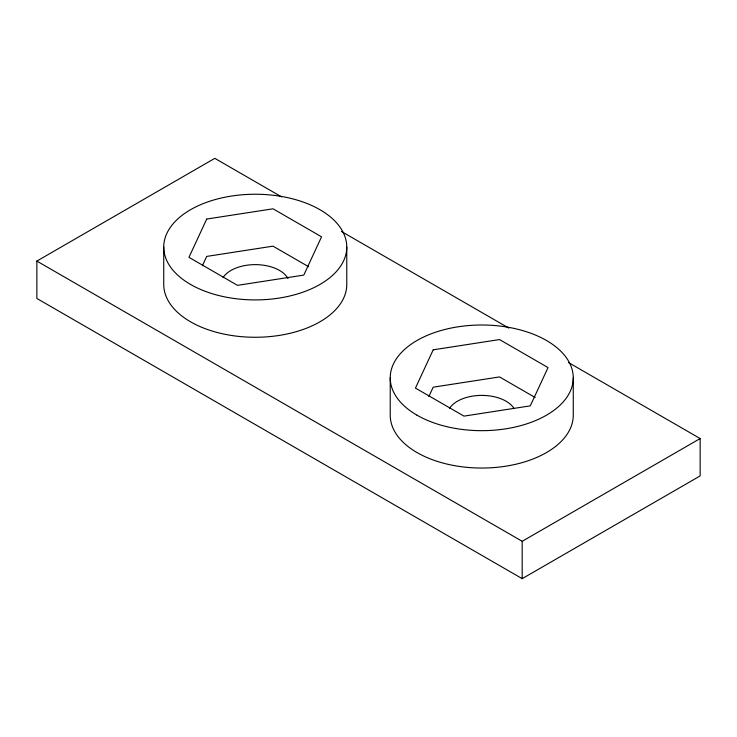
<?xml version="1.0" encoding="UTF-8"?>
<svg xmlns="http://www.w3.org/2000/svg" width="737" height="737" viewBox="0 0 737 737"><rect width="100%" height="100%" fill="white"/><g stroke="black" fill="none" stroke-linecap="round" stroke-linejoin="round"><path stroke-width="1.11" d="M202.399 265.725L206.719 256.412L273.022 246.158L308.674 266.748M428.888 396.488L433.209 387.183L499.511 376.92L535.173 397.51M568.596 362.604L700.15 438.552L700.15 475.918L522.192 578.656L36.85 298.448L36.85 261.082L214.808 158.344L281.58 196.89M36.85 261.082L522.192 541.299L700.15 438.552M341.378 231.418L508.806 328.076M573.266 377.841L573.266 415.198A91.517 52.834 0 0 1 481.749 468.041A91.517 52.834 0 0 1 390.232 415.198L390.232 377.841M522.192 541.299L522.192 578.656M346.768 247.079L346.768 284.436A91.517 52.834 0 0 1 255.251 337.27A91.517 52.834 0 0 1 163.734 284.436L163.734 247.079M222.998 277.665A34.317 19.816 0 0 1 256.006 264.629A34.317 19.816 0 0 1 287.983 278.485M449.496 408.427A34.317 19.816 0 0 1 481.749 395.391A34.317 19.816 0 0 1 514.002 408.427M206.719 219.055L188.958 257.333L237.489 285.348L303.791 275.094L321.553 236.817L273.022 208.801L206.719 219.055M433.209 349.817L415.447 388.095L463.978 416.119L530.281 405.857L548.042 367.579L499.511 339.564L433.209 349.817M190.542 284.436A91.517 52.834 0 0 0 343.654 260.751A91.517 52.834 0 0 0 231.565 196.042A91.517 52.834 0 0 0 190.542 284.436M417.031 415.198A91.517 52.834 0 0 0 570.143 391.513A91.517 52.834 0 0 0 458.064 326.804A91.517 52.834 0 0 0 417.031 415.198"/></g></svg>
